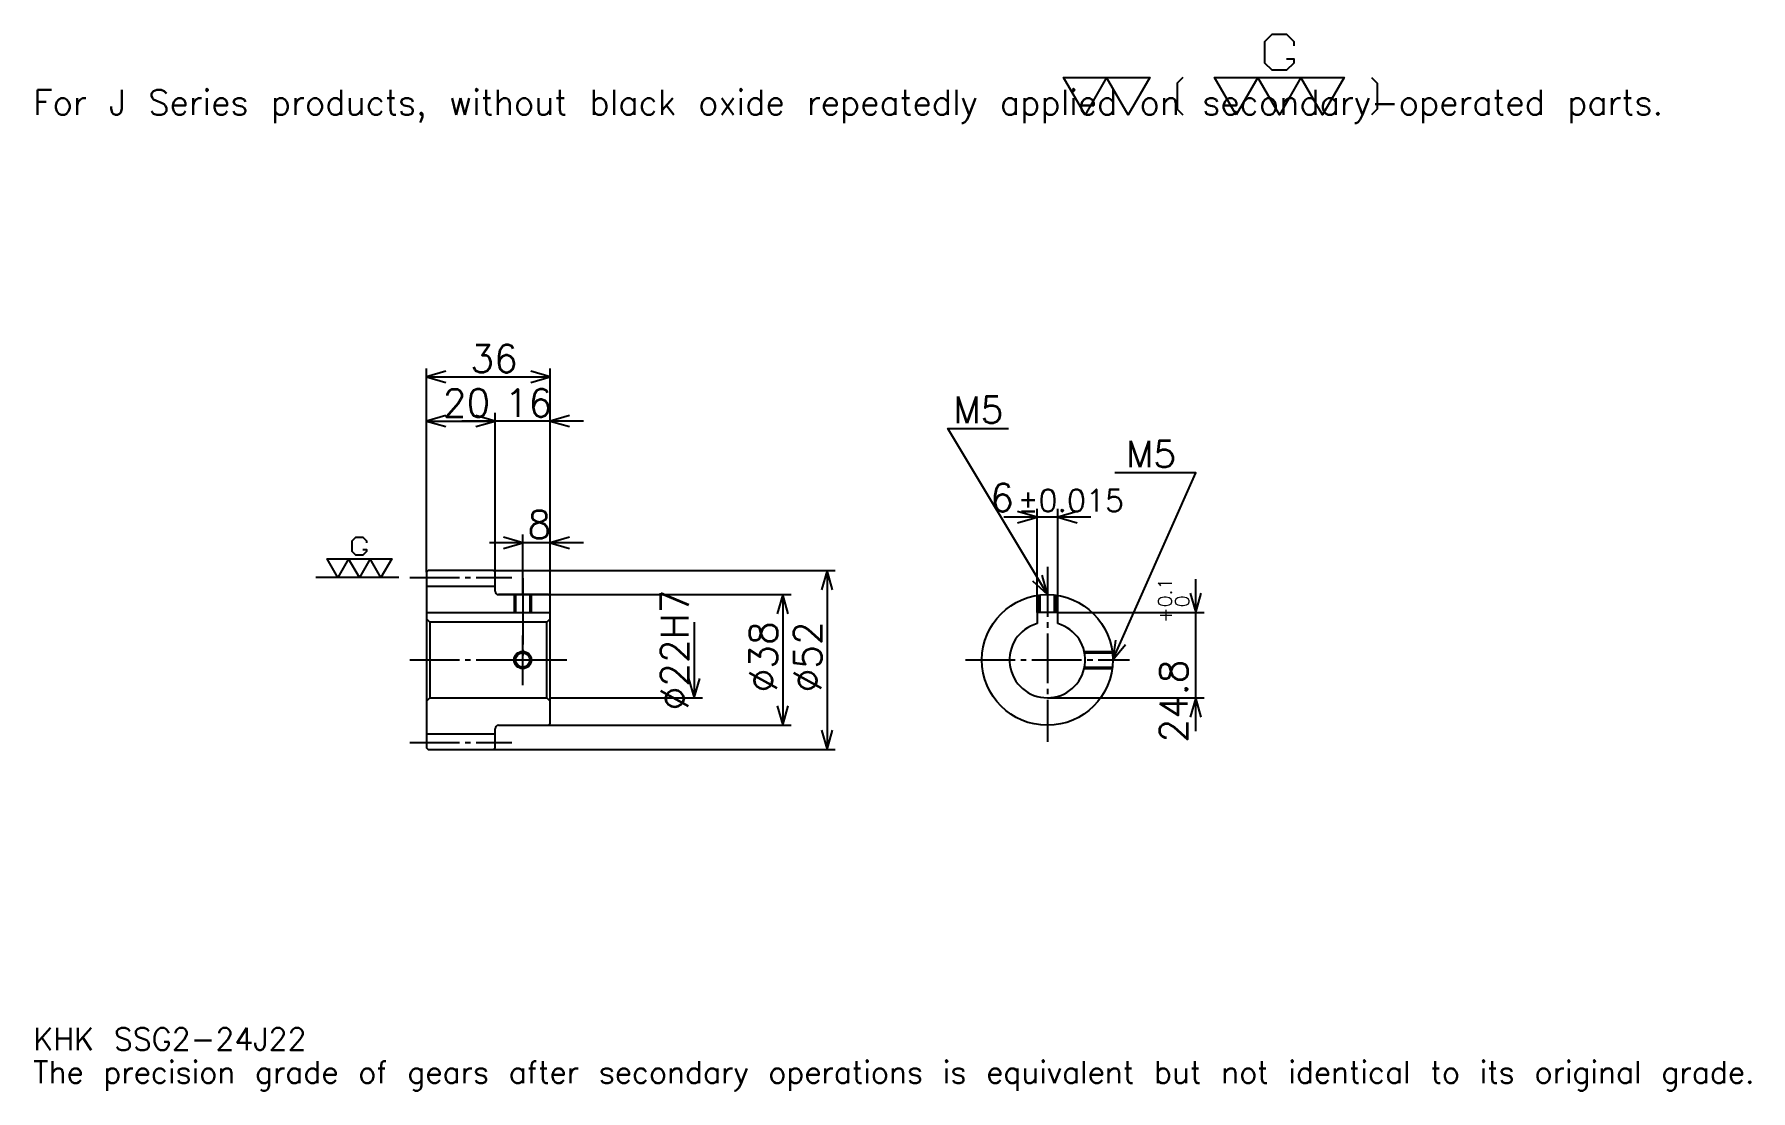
# Model space of a CAD drawing. Extents: x 16 to 515, y 6 to 313.
import ezdxf

# ---------------------------------------------------------------- set-up
doc = ezdxf.new("R2010")
doc.units = 0
doc.linetypes.add('DASHDOT', pattern=[19.304349, 14.478261, -1.608696, 1.608696, -1.608696])
doc.layers.get('0').update_dxf_attribs({"linetype": 'CONTINUOUS'})
doc.layers.add('DASHDOT', color=6, linetype='DASHDOT')
doc.styles.add('KANJI', font='TXT', dxfattribs={"bigfont": 'BIGFONT'})

msp = doc.modelspace()

# ---------------------------------------------------------------- linework, layer by layer
at = {"color": 5}
for p, q in [((130.304352, 157.108704), (130.304352, 215.826096)), ((166.304352, 157.108704), (166.304352, 215.826096)), ((130.304352, 213.413055), (166.304352, 213.413055)), ((130.304352, 200.543488), (150.304352, 200.543488)), ((175.956528, 200.543488), (140.652176, 200.543488)), ((150.304352, 157.108704), (150.304352, 202.956528)), ((307.782593, 144.908707), (307.782593, 175.043488)), ((313.782593, 144.908707), (313.782593, 175.043488)), ((323.434784, 172.630447), (298.130432, 172.630447)), ((175.956528, 165.152191), (148.652176, 165.152191)), ((158.304352, 157.108704), (158.304352, 167.565231)), ((130.304352, 156.608704), (130.304352, 157.108704)), ((149.804352, 157.108704), (166.304352, 157.108704)), ((150.304352, 156.608704), (150.304352, 157.108704)), ((158.304352, 150.108704), (158.304352, 157.108704)), ((158.304352, 150.108704), (158.304352, 157.108704)), ((166.304352, 157.108704), (249.152176, 157.108704)), ((166.304352, 149.608704), (166.304352, 157.108704)), ((246.739136, 157.108704), (246.739136, 105.108704)), ((151.304352, 150.108704), (166.304352, 150.108704)), ((166.304352, 150.108704), (236.282608, 150.108704)), ((233.869568, 150.108704), (233.869568, 112.108704)), ((353.913025, 110.456528), (353.913025, 154.560883)), ((313.782593, 144.908707), (356.32608, 144.908707)), ((208.130432, 142.108704), (208.130432, 120.108704)), ((166.304352, 120.108704), (210.543488, 120.108704)), ((310.782593, 120.108704), (356.32608, 120.108704)), ((151.304352, 112.108704), (166.304352, 112.108704)), ((166.304352, 112.108704), (236.282608, 112.108704)), ((149.804352, 105.108704), (166.304352, 105.108704)), ((166.304352, 105.108704), (249.152176, 105.108704))]:
    msp.add_line(p, q, dxfattribs=at)
at = {"color": 7}
msp.add_line((122.260872, 155.108704), (98.13044, 155.108704), dxfattribs=at)
at = {"color": 4}
for p, q in [((130.304352, 152.608704), (150.304352, 152.608704)), ((130.304352, 144.908707), (166.304352, 144.908707)), ((131.304352, 142.108704), (131.304352, 120.108704)), ((165.304352, 142.108704), (166.304352, 143.108704)), ((165.304352, 120.108704), (166.304352, 119.108704)), ((130.304352, 109.608704), (150.304352, 109.608704))]:
    msp.add_line(p, q, dxfattribs=at)
at = {"color": 7}
for points in [[(380.295654, 305.87738), (382.386963, 305.87738), (382.386963, 304.62262), (380.295654, 302.531311), (376.113037, 302.531311), (374.021759, 304.62262), (374.021759, 310.896515), (376.113037, 312.987823), (380.295654, 312.987823), (382.386963, 310.896515), (382.386963, 309.641724)], [(321.739136, 289.565216), (315.46521, 300.440002), (340.560883, 300.440002), (334.286957, 289.565216), (328.013062, 300.440002), (321.739136, 289.565216)], [(350.180878, 300.440002), (348.507843, 298.766968), (348.507843, 291.238251), (350.180878, 289.565216)], [(365.656525, 289.565216), (359.382629, 300.440002), (397.026093, 300.440002), (390.752197, 289.565216), (384.478271, 300.440002), (378.204346, 289.565216), (371.93045, 300.440002), (365.656525, 289.565216)], [(404.973053, 300.440002), (406.646088, 298.766968), (406.646088, 291.238251), (404.973053, 289.565216)], [(111.884789, 163.264786), (112.930435, 163.264786), (112.930435, 162.637405), (111.884789, 161.591751), (109.793488, 161.591751), (108.747833, 162.637405), (108.747833, 165.774353), (109.793488, 166.820007), (111.884789, 166.820007), (112.930435, 165.774353), (112.930435, 165.146973)], [(104.565224, 155.108704), (101.428268, 160.546097), (120.250008, 160.546097), (117.113045, 155.108704), (113.976089, 160.546097), (110.839134, 155.108704), (107.702179, 160.546097), (104.565224, 155.108704)]]:
    msp.add_lwpolyline(points, dxfattribs=at)
at = {"color": 5}
for points in [[(135.934784, 215.021759), (130.304352, 213.413055), (135.934784, 211.804352)], [(160.67392, 211.804352), (166.304352, 213.413055), (160.67392, 215.021759)], [(135.934784, 202.152191), (130.304352, 200.543488), (135.934784, 198.934784)], [(144.67392, 198.934784), (150.304352, 200.543488), (144.67392, 202.152191)], [(144.67392, 198.934784), (150.304352, 200.543488), (144.67392, 202.152191)], [(171.934784, 202.152191), (166.304352, 200.543488), (171.934784, 198.934784)], [(310.782593, 150.108704), (281.826111, 198.369568), (299.521729, 198.369568)], [(329.782593, 131.108704), (353.913025, 185.5), (330.426086, 185.5)], [(302.152161, 171.021744), (307.782593, 172.630447), (302.152161, 174.239136)], [(319.413025, 174.239136), (313.782593, 172.630447), (319.413025, 171.021744)], [(152.67392, 163.543488), (158.304352, 165.152191), (152.67392, 166.76088)], [(171.934784, 166.76088), (166.304352, 165.152191), (171.934784, 163.543488)], [(248.347839, 151.478271), (246.739136, 157.108704), (245.130432, 151.478271)], [(306.506348, 154.1091), (310.782593, 150.108704), (309.265198, 155.764435)], [(235.478271, 144.478271), (233.869568, 150.108704), (232.260864, 144.478271)], [(352.304352, 150.539139), (353.913025, 144.908707), (355.521729, 150.539139)], [(330.595428, 136.907761), (329.782593, 131.108704), (333.536377, 135.603012)], [(206.521744, 125.739136), (208.130432, 120.108704), (209.739136, 125.739136)], [(355.521729, 114.478271), (353.913025, 120.108704), (352.304352, 114.478271)], [(232.260864, 117.739136), (233.869568, 112.108704), (235.478271, 117.739136)], [(245.130432, 110.739136), (246.739136, 105.108704), (248.347839, 110.739136)]]:
    msp.add_lwpolyline(points, dxfattribs=at)
at = {"color": 4}
for points in [[(150.304352, 151.108704), (150.304352, 156.608704), (149.804352, 157.108704), (130.804352, 157.108704), (130.304352, 156.608704), (130.304352, 119.108704)], [(151.304352, 112.108704), (165.804352, 112.108704), (166.304352, 112.608704), (166.304352, 149.608704), (165.804352, 150.108704), (151.304352, 150.108704)], [(155.804352, 150.108704), (155.804352, 144.908707)], [(156.239349, 150.108704), (156.239349, 144.908707)], [(160.369354, 150.108704), (160.369354, 144.908707)], [(160.804352, 150.108704), (160.804352, 144.908707)], [(308.282593, 144.908707), (308.282593, 149.943512)], [(308.71759, 144.908707), (308.71759, 149.996155)], [(312.847595, 144.908707), (312.847595, 149.996155)], [(313.282593, 144.908707), (313.282593, 149.943512)], [(313.782593, 141.691711), (313.782593, 144.908707), (307.782593, 144.908707), (307.782593, 141.691711)], [(130.304352, 119.108704), (131.304352, 120.108704), (165.304352, 120.108704), (165.304352, 142.108704), (131.304352, 142.108704), (130.304352, 143.108704)], [(321.494751, 133.608704), (329.617432, 133.608704)], [(321.587036, 133.173706), (329.670044, 133.173706)], [(321.494751, 128.608704), (329.617432, 128.608704)], [(321.587036, 129.043701), (329.670044, 129.043701)], [(130.304352, 119.108704), (130.304352, 105.608704), (130.804352, 105.108704), (149.804352, 105.108704), (150.304352, 105.608704), (150.304352, 111.108704)]]:
    msp.add_lwpolyline(points, dxfattribs=at)
for centre, radius in [((310.782593, 131.108704), 19), ((158.304352, 131.108704), 2.065)]:
    msp.add_circle(centre, radius, dxfattribs=at)
at = {"color": 7}
msp.add_circle((158.304352, 131.108704), 2.5, dxfattribs=at)
at = {"color": 4}
for centre, radius, start, end in [((151.304352, 151.108704), 1, 180, 270), ((310.782593, 131.108704), 11, 105.82662089, 74.17337911), ((151.304352, 111.108704), 1, 90, 180)]:
    msp.add_arc(centre, radius, start, end, dxfattribs=at)
at = {"layer": 'DASHDOT', "color": 7}
for p, q in [((125.478264, 155.108704), (155.130432, 155.108704)), ((310.782593, 158.152176), (310.782593, 107.282616)), ((158.304352, 150.108704), (158.304352, 131.108704)), ((125.478264, 131.108704), (171.130432, 131.108704)), ((286.956543, 131.108704), (334.608704, 131.108704)), ((125.478264, 107.108704), (155.130432, 107.108704))]:
    msp.add_line(p, q, dxfattribs=at)
for points in [[(158.304352, 154.934784), (158.304352, 140.082611)], [(158.304352, 123.782616), (158.304352, 138.434784)], [(150.978271, 131.108704), (165.630432, 131.108704)]]:
    msp.add_lwpolyline(points, dxfattribs=at)

# ---------------------------------------------------------------- texts
at = {"color": 7, "style": 'KANJI'}
for s, height, p in [('For J Series products, without black oxide repeatedly applied on secondary-operated parts.', 7.23913, (16.086956, 289.565216)), ('36', 8.043478, (143.076096, 214.700012)), ('20', 8.043478, (135.076096, 201.830444)), ('16', 8.043478, (153.076096, 201.830444)), ('M5', 7.721739, (283.434784, 199.978271)), ('M5', 7.721739, (333.643494, 187.108704)), ('6', 8.043478, (294.17926, 174.239136)), ('%%p0.015', 6.434783, (302.141327, 174.239136)), ('8', 8.043478, (159.690216, 166.439148)), ('KHK SSG2-24J22', 6.434783, (16.086956, 17.695652)), ('The precision grade of gears after secondary operations is equivalent but not identical to its original grade.', 6.434783, (16.086956, 8.043478))]:
    msp.add_text(s, height=height, dxfattribs=at).set_placement(p)
for s, height, p in [('%%c22H7', 8.043478, (206.521744, 116.429352)), ('0.1', 4.021739, (346.995667, 146.413574)), ('+', 4.021739, (346.995667, 141.909225)), ('0', 4.021739, (351.982605, 146.413574)), ('%%c38', 8.043478, (232.260864, 121.657616)), ('%%c52', 8.043478, (245.130432, 121.657616)), ('24.8', 8.043478, (351.5, 107.093864))]:
    msp.add_text(s, height=height, rotation=90, dxfattribs=at).set_placement(p)

doc.saveas('drawing.dxf')
